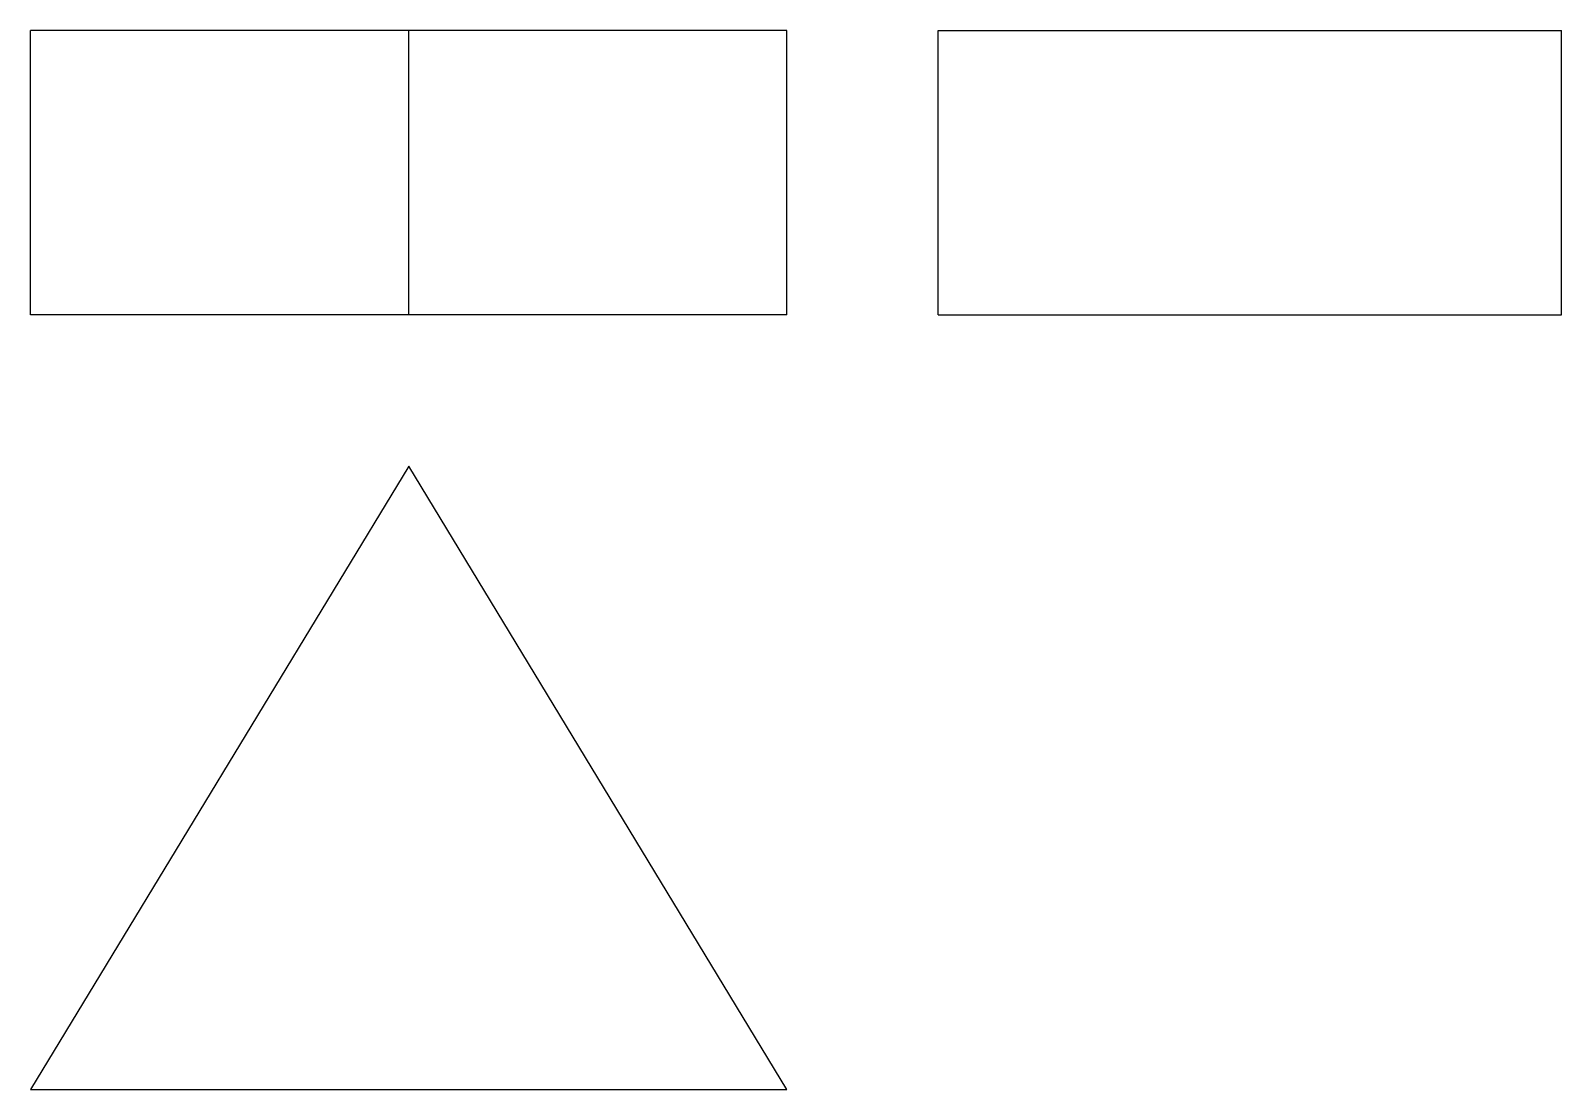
# Model space of a CAD drawing. Extents: x 0 to 1.84, y 0 to 1.27.
import ezdxf

# ---------------------------------------------------------------- set-up
doc = ezdxf.new("R2010")
doc.units = 0
for name, color, linetype in [('FRONT', 7, 'CONTINUOUS'), ('LEFT', 7, 'CONTINUOUS'), ('TOP', 7, 'CONTINUOUS')]:
    doc.layers.add(name, color=color, linetype=linetype)

msp = doc.modelspace()

# ---------------------------------------------------------------- linework, layer by layer
at = {"layer": 'FRONT'}
for p, q in [((0, 0.932045), (0, 1.274037)), ((0.455114, 1.274037), (0, 1.274037)), ((0.910227, 1.274037), (0.455114, 1.274037)), ((0.455114, 0.932045), (0.455114, 1.274037)), ((0.910227, 0.932045), (0.910227, 1.274037)), ((0.455114, 0.932045), (0, 0.932045)), ((0.910227, 0.932045), (0.455114, 0.932045))]:
    msp.add_line(p, q, dxfattribs=at)
at = {"layer": 'LEFT'}
for p, q in [((1.092273, 0.932045), (1.092273, 1.274037)), ((1.092273, 1.274037), (1.842273, 1.274037)), ((1.842273, 0.932045), (1.842273, 1.274037)), ((1.092273, 0.932045), (1.842273, 0.932045))]:
    msp.add_line(p, q, dxfattribs=at)
at = {"layer": 'TOP'}
for p, q in [((0.455114, 0.75), (0, 0)), ((0.910227, 0), (0.455114, 0.75)), ((0, 0), (0.455114, 0)), ((0.455114, 0), (0.910227, 0))]:
    msp.add_line(p, q, dxfattribs=at)

doc.saveas('drawing.dxf')
